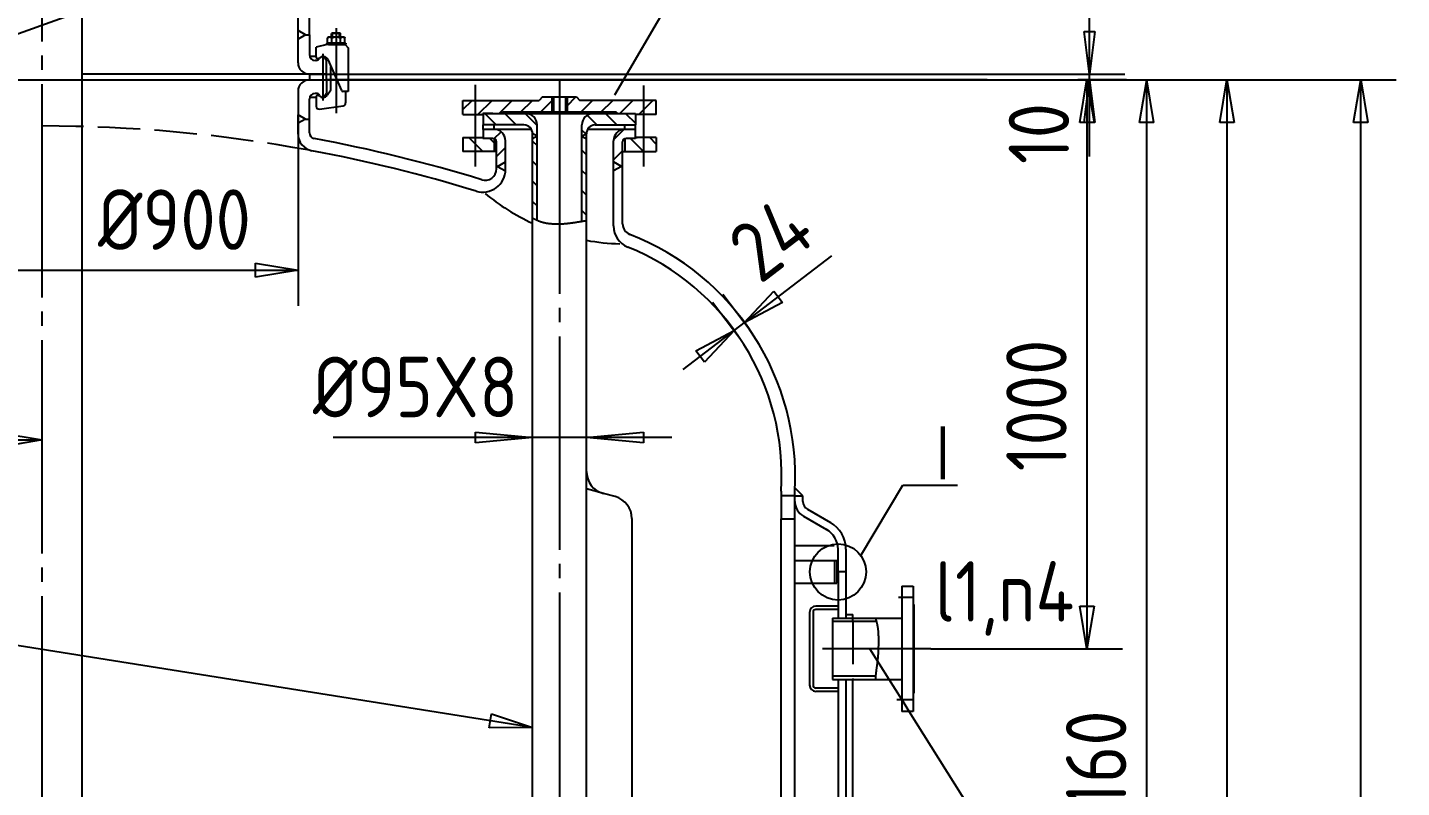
# Model space of a CAD drawing. Extents: x 1561 to 67467, y -57370 to 65913.
# Drawn here: x 1689.8 to 1786.5, y 345.5 to 398.9 of the extents above; entities that cross this region are included whole.
import ezdxf

# ---------------------------------------------------------------- set-up
doc = ezdxf.new("R2010")
doc.units = 0
doc.linetypes.add('DASHDOT', pattern=[18, 15, -1, 1, -1])
doc.linetypes.add('DASHED', pattern=[4, 3, -1])
doc.layers.get('0').update_dxf_attribs({"linetype": 'DASHDOT'})
for name, color, linetype in [('1', 7, 'CONTINUOUS'), ('2', 3, 'CONTINUOUS'), ('4', 2, 'DASHED')]:
    doc.layers.add(name, color=color, linetype=linetype)
doc.styles.get("Standard").update_dxf_attribs({"font": 'gbenor.shx', "bigfont": 'gbcbig.shx'})
doc.dimstyles.get("Standard").update_dxf_attribs({"dimtxt": 3.5, "dimasz": 4, "dimexe": 2, "dimexo": 0, "dimgap": 1, "dimtad": 1, "dimtoh": 1, "dimdec": 4, "dimzin": 0, "dimdsep": 46, "dimtxsty": 'Standard', "dimcen": 0, "dimadec": 0, "dimazin": 0, "dimtfac": 1, "dimtdec": 4, "dimtmove": 0, "dimatfit": 0, "dimfxl": 1, "dimtolj": 1, "dimtzin": 0, "dimarcsym": 0})

# ---------------------------------------------------------------- blocks, each defined once
blk = doc.blocks.new('Cadt16')
at = {"layer": '2'}
for p, q in [((1749.494, 357.381), (1749.496, 357.374, 1)), ((1749.496, 357.374), (1749.498, 357.366)), ((1749.498, 357.366), (1749.501, 357.356)), ((1749.501, 357.356), (1749.504, 357.346)), ((1749.504, 357.346), (1749.507, 357.334)), ((1749.507, 357.334), (1749.51, 357.322)), ((1749.51, 357.322), (1749.514, 357.309)), ((1749.514, 357.309), (1749.518, 357.295)), ((1749.518, 357.295), (1749.521, 357.282)), ((1749.521, 357.282), (1749.525, 357.268)), ((1749.525, 357.268), (1749.529, 357.254)), ((1749.529, 357.254), (1749.533, 357.239)), ((1749.533, 357.239), (1749.537, 357.224)), ((1749.537, 357.224), (1749.541, 357.209)), ((1749.541, 357.209), (1749.545, 357.194)), ((1749.545, 357.194), (1749.549, 357.178)), ((1749.549, 357.178), (1749.553, 357.163)), ((1749.553, 357.163), (1749.557, 357.146)), ((1749.557, 357.146), (1749.561, 357.13)), ((1749.561, 357.13), (1749.565, 357.114)), ((1749.565, 357.114), (1749.569, 357.097)), ((1749.569, 357.097), (1749.573, 357.08)), ((1749.573, 357.08), (1749.577, 357.063)), ((1749.577, 357.063), (1749.581, 357.047)), ((1749.581, 357.047), (1749.585, 357.03)), ((1749.585, 357.03), (1749.589, 357.013)), ((1749.589, 357.013), (1749.593, 356.996)), ((1749.593, 356.996), (1749.597, 356.979)), ((1749.597, 356.979), (1749.6, 356.962)), ((1749.6, 356.962), (1749.604, 356.945)), ((1749.604, 356.945), (1749.608, 356.928)), ((1749.608, 356.928), (1749.611, 356.911)), ((1749.611, 356.911), (1749.615, 356.894)), ((1749.615, 356.894), (1749.618, 356.877)), ((1749.618, 356.877), (1749.622, 356.86)), ((1749.622, 356.86), (1749.625, 356.843)), ((1749.625, 356.843), (1749.628, 356.826)), ((1749.628, 356.826), (1749.631, 356.809)), ((1749.631, 356.809), (1749.635, 356.792)), ((1749.635, 356.792), (1749.638, 356.775)), ((1749.638, 356.775), (1749.64, 356.758)), ((1749.64, 356.758), (1749.643, 356.741)), ((1749.643, 356.741), (1749.646, 356.724)), ((1749.646, 356.724), (1749.649, 356.707)), ((1749.649, 356.707), (1749.651, 356.69)), ((1749.651, 356.69), (1749.654, 356.673)), ((1749.654, 356.673), (1749.656, 356.656)), ((1749.656, 356.656), (1749.659, 356.639)), ((1749.659, 356.639), (1749.661, 356.623)), ((1749.661, 356.623), (1749.663, 356.606)), ((1749.663, 356.606), (1749.665, 356.589)), ((1749.665, 356.589), (1749.667, 356.572)), ((1749.667, 356.572), (1749.669, 356.556)), ((1749.669, 356.556), (1749.671, 356.539)), ((1749.671, 356.539), (1749.673, 356.522)), ((1749.673, 356.522), (1749.675, 356.505)), ((1749.675, 356.505), (1749.676, 356.489)), ((1749.676, 356.489), (1749.678, 356.472)), ((1749.678, 356.472), (1749.679, 356.455)), ((1749.679, 356.455), (1749.681, 356.439)), ((1749.681, 356.439), (1749.682, 356.422)), ((1749.682, 356.422), (1749.684, 356.405)), ((1749.684, 356.405), (1749.685, 356.389)), ((1749.685, 356.389), (1749.686, 356.372)), ((1749.686, 356.372), (1749.687, 356.355)), ((1749.687, 356.355), (1749.688, 356.339)), ((1749.688, 356.339), (1749.689, 356.322)), ((1749.689, 356.322), (1749.69, 356.305)), ((1749.69, 356.305), (1749.691, 356.289)), ((1749.691, 356.289), (1749.692, 356.272)), ((1749.692, 356.272), (1749.693, 356.255)), ((1749.693, 356.255), (1749.694, 356.238)), ((1749.694, 356.238), (1749.694, 356.222)), ((1749.694, 356.222), (1749.695, 356.205)), ((1749.695, 356.205), (1749.696, 356.188)), ((1749.696, 356.188), (1749.696, 356.171)), ((1749.696, 356.171), (1749.697, 356.154)), ((1749.697, 356.154), (1749.697, 356.137)), ((1749.697, 356.137), (1749.698, 356.12)), ((1749.698, 356.12), (1749.698, 356.103)), ((1749.698, 356.103), (1749.698, 356.086)), ((1749.698, 356.086), (1749.699, 356.069)), ((1749.699, 356.069), (1749.699, 356.052)), ((1749.699, 356.052), (1749.699, 356.035)), ((1749.699, 356.035), (1749.7, 356.018)), ((1749.7, 356.018), (1749.7, 356)), ((1749.7, 356), (1749.7, 355.983)), ((1749.7, 355.983), (1749.7, 355.966)), ((1749.7, 355.966), (1749.7, 355.948)), ((1749.7, 355.948), (1749.701, 355.931)), ((1749.701, 355.931), (1749.701, 355.913)), ((1749.701, 355.913), (1749.701, 355.895)), ((1749.701, 355.895), (1749.701, 355.878)), ((1749.701, 355.878), (1749.701, 355.86)), ((1749.701, 355.86), (1749.701, 355.842)), ((1749.701, 355.842), (1749.701, 355.824)), ((1749.679, 354.864), (1749.677, 354.845)), ((1749.68, 354.884), (1749.679, 354.864)), ((1749.681, 354.904), (1749.68, 354.884)), ((1749.682, 354.923), (1749.681, 354.904)), ((1749.683, 354.943), (1749.682, 354.923)), ((1749.684, 354.963), (1749.683, 354.943)), ((1749.685, 354.982), (1749.684, 354.963)), ((1749.686, 355.002), (1749.685, 354.982)), ((1749.687, 355.022), (1749.686, 355.002)), ((1749.688, 355.041), (1749.687, 355.022)), ((1749.689, 355.081), (1749.688, 355.061)), ((1749.688, 355.061), (1749.688, 355.041)), ((1749.69, 355.101), (1749.689, 355.081)), ((1749.691, 355.12), (1749.69, 355.101)), ((1749.692, 355.16), (1749.691, 355.14)), ((1749.691, 355.14), (1749.691, 355.12)), ((1749.693, 355.179), (1749.692, 355.16)), ((1749.694, 355.219), (1749.693, 355.199)), ((1749.693, 355.199), (1749.693, 355.179)), ((1749.695, 355.258), (1749.694, 355.238)), ((1749.694, 355.238), (1749.694, 355.219)), ((1749.696, 355.297), (1749.695, 355.277)), ((1749.695, 355.277), (1749.695, 355.258)), ((1749.697, 355.336), (1749.696, 355.316)), ((1749.696, 355.316), (1749.696, 355.297)), ((1749.698, 355.394), (1749.697, 355.375)), ((1749.697, 355.375), (1749.697, 355.355)), ((1749.697, 355.355), (1749.697, 355.336)), ((1749.699, 355.471), (1749.698, 355.452)), ((1749.698, 355.452), (1749.698, 355.433)), ((1749.698, 355.433), (1749.698, 355.414)), ((1749.698, 355.414), (1749.698, 355.394)), ((1749.7, 355.548), (1749.699, 355.529)), ((1749.699, 355.529), (1749.699, 355.509)), ((1749.699, 355.509), (1749.699, 355.49)), ((1749.699, 355.49), (1749.699, 355.471)), ((1749.701, 355.66), (1749.7, 355.641)), ((1749.7, 355.641), (1749.7, 355.623)), ((1749.7, 355.623), (1749.7, 355.604)), ((1749.7, 355.604), (1749.7, 355.585)), ((1749.7, 355.585), (1749.7, 355.566)), ((1749.7, 355.566), (1749.7, 355.548)), ((1749.701, 355.824), (1749.701, 355.806)), ((1749.701, 355.806), (1749.701, 355.788)), ((1749.701, 355.788), (1749.701, 355.77)), ((1749.701, 355.77), (1749.701, 355.752)), ((1749.701, 355.752), (1749.701, 355.734)), ((1749.701, 355.734), (1749.701, 355.715)), ((1749.701, 355.715), (1749.701, 355.697)), ((1749.701, 355.697), (1749.701, 355.679)), ((1749.701, 355.679), (1749.701, 355.66)), ((1749.571, 353.898), (1749.569, 353.879)), ((1749.574, 353.917), (1749.571, 353.898)), ((1749.576, 353.936), (1749.574, 353.917)), ((1749.579, 353.955), (1749.576, 353.936)), ((1749.581, 353.974), (1749.579, 353.955)), ((1749.584, 353.993), (1749.581, 353.974)), ((1749.586, 354.012), (1749.584, 353.993)), ((1749.589, 354.031), (1749.586, 354.012)), ((1749.591, 354.05), (1749.589, 354.031)), ((1749.594, 354.068), (1749.591, 354.05)), ((1749.597, 354.087), (1749.594, 354.068)), ((1749.599, 354.106), (1749.597, 354.087)), ((1749.602, 354.124), (1749.599, 354.106)), ((1749.604, 354.143), (1749.602, 354.124)), ((1749.607, 354.161), (1749.604, 354.143)), ((1749.609, 354.18), (1749.607, 354.161)), ((1749.611, 354.198), (1749.609, 354.18)), ((1749.614, 354.217), (1749.611, 354.198)), ((1749.616, 354.235), (1749.614, 354.217)), ((1749.619, 354.254), (1749.616, 354.235)), ((1749.621, 354.272), (1749.619, 354.254)), ((1749.623, 354.291), (1749.621, 354.272)), ((1749.626, 354.309), (1749.623, 354.291)), ((1749.628, 354.328), (1749.626, 354.309)), ((1749.63, 354.347), (1749.628, 354.328)), ((1749.633, 354.365), (1749.63, 354.347)), ((1749.635, 354.384), (1749.633, 354.365)), ((1749.637, 354.403), (1749.635, 354.384)), ((1749.639, 354.422), (1749.637, 354.403)), ((1749.641, 354.44), (1749.639, 354.422)), ((1749.643, 354.459), (1749.641, 354.44)), ((1749.645, 354.478), (1749.643, 354.459)), ((1749.648, 354.497), (1749.645, 354.478)), ((1749.65, 354.516), (1749.648, 354.497)), ((1749.651, 354.535), (1749.65, 354.516)), ((1749.653, 354.554), (1749.651, 354.535)), ((1749.655, 354.573), (1749.653, 354.554)), ((1749.657, 354.593), (1749.655, 354.573)), ((1749.659, 354.612), (1749.657, 354.593)), ((1749.661, 354.631), (1749.659, 354.612)), ((1749.662, 354.65), (1749.661, 354.631)), ((1749.664, 354.67), (1749.662, 354.65)), ((1749.666, 354.689), (1749.664, 354.67)), ((1749.667, 354.708), (1749.666, 354.689)), ((1749.669, 354.728), (1749.667, 354.708)), ((1749.67, 354.747), (1749.669, 354.728)), ((1749.672, 354.767), (1749.67, 354.747)), ((1749.673, 354.786), (1749.672, 354.767)), ((1749.675, 354.806), (1749.673, 354.786)), ((1749.676, 354.825), (1749.675, 354.806)), ((1749.677, 354.845), (1749.676, 354.825)), ((1749.485, 353.08), (1749.484, 353.061)), ((1749.487, 353.103), (1749.485, 353.08)), ((1749.489, 353.129), (1749.487, 353.103)), ((1749.491, 353.156), (1749.489, 353.129)), ((1749.493, 353.185), (1749.491, 353.156)), ((1749.495, 353.213), (1749.493, 353.185)), ((1749.498, 353.241), (1749.495, 353.213)), ((1749.5, 353.268), (1749.498, 353.241)), ((1749.502, 353.292), (1749.5, 353.268)), ((1749.503, 353.314), (1749.502, 353.292)), ((1749.505, 353.334), (1749.503, 353.314)), ((1749.507, 353.353), (1749.505, 353.334)), ((1749.509, 353.37), (1749.507, 353.353)), ((1749.51, 353.387), (1749.509, 353.37)), ((1749.512, 353.404), (1749.51, 353.387)), ((1749.513, 353.42), (1749.512, 353.404)), ((1749.515, 353.436), (1749.513, 353.42)), ((1749.517, 353.453), (1749.515, 353.436)), ((1749.519, 353.469), (1749.517, 353.453)), ((1749.52, 353.486), (1749.519, 353.469)), ((1749.522, 353.503), (1749.52, 353.486)), ((1749.524, 353.52), (1749.522, 353.503)), ((1749.526, 353.537), (1749.524, 353.52)), ((1749.528, 353.554), (1749.526, 353.537)), ((1749.53, 353.571), (1749.528, 353.554)), ((1749.532, 353.588), (1749.53, 353.571)), ((1749.534, 353.605), (1749.532, 353.588)), ((1749.536, 353.622), (1749.534, 353.605)), ((1749.538, 353.64), (1749.536, 353.622)), ((1749.54, 353.657), (1749.538, 353.64)), ((1749.542, 353.675), (1749.54, 353.657)), ((1749.545, 353.693), (1749.542, 353.675)), ((1749.547, 353.711), (1749.545, 353.693)), ((1749.549, 353.729), (1749.547, 353.711)), ((1749.552, 353.747), (1749.549, 353.729)), ((1749.554, 353.766), (1749.552, 353.747)), ((1749.556, 353.785), (1749.554, 353.766)), ((1749.559, 353.804), (1749.556, 353.785)), ((1749.561, 353.822), (1749.559, 353.804)), ((1749.564, 353.841), (1749.561, 353.822)), ((1749.566, 353.86), (1749.564, 353.841)), ((1749.569, 353.879), (1749.566, 353.86))]:
    blk.add_line(p, q, dxfattribs=at)
blk = doc.blocks.new('*D17')
at = {"layer": '2'}
for p, q in [((1708.861, 392.761), (1708.861, 379.338)), ((1672.861, 392.461), (1672.861, 379.338)), ((1672.861, 381.838), (1675.861, 382.338, 1)), ((1675.861, 382.338), (1675.861, 381.338)), ((1705.861, 381.338), (1705.861, 382.338)), ((1705.861, 382.338), (1708.861, 381.838)), ((1675.861, 381.338), (1672.861, 381.838)), ((1672.861, 381.838), (1708.861, 381.838)), ((1708.861, 381.838), (1705.861, 381.338))]:
    blk.add_line(p, q, dxfattribs=at)
at = {"layer": '2', "insert": (1694.781, 383.266), "char_height": 4.25, "width": 65536, "attachment_point": 7}
blk.add_mtext('%%c900', dxfattribs=at)
blk = doc.blocks.new('Cadt19')
at = {"layer": '2'}
for p, q in [((1688.061, 403.545), (1685.911, 404.351)), ((1695.541, 400.741), (1693.661, 401.446)), ((1686.031, 397.361), (1695.541, 400.741)), ((1686.031, 397.361), (1688.69, 398.837, 1)), ((1688.69, 398.837), (1689.025, 397.895)), ((1689.025, 397.895), (1686.031, 397.361))]:
    blk.add_line(p, q, dxfattribs=at)
blk = doc.blocks.new('*D19')
at = {"layer": '2'}
for p, q in [((1654.461, 379.463), (1654.461, 367.402)), ((1654.461, 369.902), (1657.461, 370.402, 1)), ((1657.461, 370.402), (1657.461, 369.402)), ((1687.861, 369.402), (1687.861, 370.402)), ((1687.861, 370.402), (1690.861, 369.902)), ((1657.461, 369.402), (1654.461, 369.902)), ((1654.461, 369.902), (1690.861, 369.902)), ((1690.861, 369.902), (1687.861, 369.402))]:
    blk.add_line(p, q, dxfattribs=at)
at = {"layer": '2', "insert": (1667.925, 371.33), "char_height": 4.25, "width": 65536, "attachment_point": 7}
blk.add_mtext('910', dxfattribs=at)
blk = doc.blocks.new('*D22')
at = {"layer": '2'}
for p, q in [((1735.969, 374.854), (1746.421, 382.851)), ((1740.685, 377.597), (1738.748, 380.129)), ((1740.267, 378.143), (1742.346, 380.363)), ((1742.346, 380.363), (1742.954, 379.569)), ((1739.961, 377.042), (1738.024, 379.574)), ((1742.954, 379.569), (1740.267, 378.143)), ((1736.856, 376.163), (1739.543, 377.589)), ((1739.543, 377.589), (1737.464, 375.369)), ((1737.464, 375.369), (1736.856, 376.163))]:
    blk.add_line(p, q, dxfattribs=at)
at = {"layer": '2', "insert": (1741.378, 380.791), "char_height": 4.25, "width": 65536, "attachment_point": 7, "rotation": 37.41983}
blk.add_mtext('24', dxfattribs=at)
blk = doc.blocks.new('*D24')
at = {"layer": '2'}
for p, q in [((1757.361, 395.221), (1710.861, 395.221)), ((1767.152, 395.221), (1763.736, 395.221)), ((1768.081, 392.221), (1768.581, 395.221)), ((1769.081, 392.221), (1768.581, 395.221)), ((1768.581, 308.821), (1768.581, 395.221)), ((1769.081, 392.221), (1768.081, 392.221, 1)), ((1768.581, 308.821), (1768.081, 311.821)), ((1768.081, 311.821), (1769.081, 311.821)), ((1769.081, 311.821), (1768.581, 308.821)), ((1754.275, 308.821), (1771.081, 308.821))]:
    blk.add_line(p, q, dxfattribs=at)
at = {"layer": '2', "insert": (1767.152, 341.497), "char_height": 4.25, "width": 65536, "attachment_point": 7, "rotation": 90}
blk.add_mtext('2160', dxfattribs=at)
blk = doc.blocks.new('*D25')
at = {"layer": '2'}
for p, q in [((1710.861, 395.221), (1757.361, 395.221)), ((1763.736, 395.221), (1767.152, 395.221)), ((1773.731, 392.221), (1774.231, 395.221)), ((1774.231, 395.221), (1774.731, 392.221, 1)), ((1774.231, 395.221), (1774.231, 257.621)), ((1774.731, 392.221), (1773.731, 392.221))]:
    blk.add_line(p, q, dxfattribs=at)
blk = doc.blocks.new('*D26')
at = {"layer": '2'}
for p, q in [((1672.061, 395.221), (1757.361, 395.221)), ((1763.736, 395.221), (1767.152, 395.221)), ((1773.527, 395.221), (1786.141, 395.221)), ((1783.141, 392.221), (1783.641, 395.221)), ((1783.641, 395.221), (1784.141, 392.221)), ((1783.641, 209.581), (1783.641, 395.221)), ((1784.141, 392.221), (1783.141, 392.221)), ((1783.641, 209.581), (1783.141, 212.581)), ((1783.141, 212.581), (1784.141, 212.581)), ((1784.141, 212.581), (1783.641, 209.581)), ((1690.861, 209.581), (1786.141, 209.581))]:
    blk.add_line(p, q, dxfattribs=at)
at = {"layer": '2', "insert": (1782.212, 314.797), "char_height": 4.25, "width": 65536, "attachment_point": 7, "rotation": 90}
blk.add_mtext('4641', dxfattribs=at)
blk = doc.blocks.new('*D27')
at = {"layer": '2'}
for p, q in [((1743.821, 237.197), (1759.101, 237.197)), ((1756.101, 234.197), (1756.601, 237.197)), ((1756.601, 237.197), (1757.101, 234.197)), ((1756.601, 209.581), (1756.601, 237.197)), ((1757.101, 234.197), (1756.101, 234.197)), ((1756.601, 209.581), (1756.101, 212.581)), ((1756.101, 212.581), (1757.101, 212.581)), ((1757.101, 212.581), (1756.601, 209.581)), ((1690.861, 209.581), (1759.101, 209.581))]:
    blk.add_line(p, q, dxfattribs=at)
at = {"layer": '2', "insert": (1755.172, 218.583), "char_height": 4.25, "width": 65536, "attachment_point": 7, "rotation": 90}
blk.add_mtext('690', dxfattribs=at)
blk = doc.blocks.new('Cadt31')
at = {"layer": '2'}
for p, q in [((1725.361, 349.681), (1676.701, 357.421)), ((1722.32, 349.659), (1722.477, 350.646)), ((1722.477, 350.646), (1725.361, 349.681)), ((1725.361, 349.681), (1722.32, 349.659, 1))]:
    blk.add_line(p, q, dxfattribs=at)
blk = doc.blocks.new('*D39')
at = {"layer": '2'}
for p, q in [((1680.246, 109.416), (1708.101, 129.109)), ((1708.101, 129.109), (1719.708, 129.109)), ((1698.738, 123.102), (1701.476, 124.425)), ((1701.476, 124.425), (1699.315, 122.285)), ((1699.315, 122.285), (1698.738, 123.102)), ((1680.246, 109.416), (1682.407, 111.556)), ((1682.407, 111.556), (1682.984, 110.74)), ((1682.984, 110.74), (1680.246, 109.416))]:
    blk.add_line(p, q, dxfattribs=at)
at = {"layer": '2', "insert": (1709.529, 130.537), "char_height": 4.25, "width": 65536, "attachment_point": 7}
blk.add_mtext('%%c650', dxfattribs=at)
blk = doc.blocks.new('*D40')
at = {"layer": '2'}
for p, q in [((1665.971, 145.599), (1652.791, 145.599)), ((1714.72, 89.431), (1665.971, 145.599)), ((1667.002, 144.411), (1669.346, 142.473)), ((1668.591, 141.817), (1667.002, 144.411)), ((1669.346, 142.473), (1668.591, 141.817)), ((1712.376, 91.369), (1713.131, 92.024)), ((1713.131, 92.024), (1714.72, 89.431)), ((1714.72, 89.431), (1712.376, 91.369))]:
    blk.add_line(p, q, dxfattribs=at)
at = {"layer": '2', "insert": (1654.22, 147.027), "char_height": 4.25, "width": 65536, "attachment_point": 7}
blk.add_mtext('%%c1820', dxfattribs=at)
blk = doc.blocks.new('*D41')
at = {"layer": '2'}
for p, q in [((1686.604, 110.112), (1675.74, 95.458)), ((1683.924, 106.497), (1685.309, 109.205)), ((1686.113, 108.609), (1683.924, 106.497)), ((1685.309, 109.205), (1686.113, 108.609)), ((1681.164, 103.614), (1683.353, 105.726)), ((1683.353, 105.726), (1681.967, 103.018)), ((1681.967, 103.018), (1681.164, 103.614)), ((1675.74, 95.458), (1660.168, 95.458))]:
    blk.add_line(p, q, dxfattribs=at)
at = {"layer": '2', "insert": (1661.596, 96.886), "char_height": 4.25, "width": 65536, "attachment_point": 7}
blk.add_mtext('16XM24', dxfattribs=at)
blk = doc.blocks.new('*D43')
at = {"layer": '2'}
for p, q in [((1710.861, 395.221), (1757.361, 395.221)), ((1763.736, 395.221), (1776.731, 395.221)), ((1763.878, 392.221), (1764.378, 395.221)), ((1764.378, 395.221), (1764.878, 392.221, 1)), ((1764.378, 395.221), (1764.378, 355.221)), ((1764.878, 392.221), (1763.878, 392.221)), ((1764.378, 355.221), (1763.878, 358.221)), ((1763.878, 358.221), (1764.878, 358.221)), ((1764.878, 358.221), (1764.378, 355.221)), ((1753.403, 355.221), (1766.878, 355.221))]:
    blk.add_line(p, q, dxfattribs=at)
at = {"layer": '2', "insert": (1762.95, 367.7), "char_height": 4.25, "width": 65536, "attachment_point": 7, "rotation": 90}
blk.add_mtext('1000', dxfattribs=at)
blk = doc.blocks.new('*D44')
at = {"layer": '2'}
for p, q in [((1690.861, 525.907), (1795.832, 525.907)), ((1792.957, 521.907), (1793.332, 525.907)), ((1793.332, 525.907), (1793.707, 521.907)), ((1793.332, 205.51), (1793.332, 525.907)), ((1793.707, 521.907), (1792.957, 521.907)), ((1793.332, 205.51), (1792.957, 209.51)), ((1792.957, 209.51), (1793.707, 209.51)), ((1793.707, 209.51), (1793.332, 205.51)), ((1690.861, 205.51), (1795.832, 205.51))]:
    blk.add_line(p, q, dxfattribs=at)
at = {"layer": '2', "insert": (1791.903, 313.409), "char_height": 4.25, "width": 65536, "attachment_point": 7, "rotation": 90}
blk.add_mtext('7780', dxfattribs=at)
blk = doc.blocks.new('Cadt63')
at = {"layer": '2'}
for p, q in [((1731.148, 394.168), (1748.335, 423.452, 1)), ((1748.335, 423.452), (1756.757, 423.452))]:
    blk.add_line(p, q, dxfattribs=at)
at = {"layer": '2', "insert": (1750.085, 424.137), "char_height": 4.25, "width": 65536, "attachment_point": 7}
blk.add_mtext('25', dxfattribs=at)
blk = doc.blocks.new('Cadt66')
at = {"layer": '1'}
for p, q in [((1720.461, 393.128), (1721.108, 393.776)), ((1721.522, 392.776), (1722.522, 393.776)), ((1723.016, 392.856), (1723.936, 393.776)), ((1724.511, 392.936), (1725.351, 393.776)), ((1725.925, 392.936), (1726.721, 393.732)), ((1726.721, 393.732), (1726.829, 393.84)), ((1727.801, 393.397), (1728.419, 394.016)), ((1728.753, 392.936), (1729.593, 393.776)), ((1730.167, 392.936), (1731.007, 393.776)), ((1731.502, 392.856), (1732.422, 393.776)), ((1732.836, 392.776), (1733.836, 393.776, 1)), ((1727.693, 393.289), (1727.801, 393.397))]:
    blk.add_line(p, q, dxfattribs=at)
blk = doc.blocks.new('Cadt67')
at = {"layer": '1'}
for p, q in [((1720.859, 391.176), (1721.859, 390.176)), ((1722.354, 391.096), (1722.661, 390.788)), ((1732.253, 391.096), (1733.173, 390.176)), ((1733.587, 391.176), (1734.061, 390.702, 1))]:
    blk.add_line(p, q, dxfattribs=at)
blk = doc.blocks.new('Cadt68')
at = {"layer": '2'}
for p, q in [((1731.064, 391.003), (1731.793, 391.733)), ((1722.658, 391.083), (1723.146, 391.571, 1)), ((1722.821, 389.832), (1723.461, 390.472)), ((1731.061, 389.586), (1731.701, 390.226))]:
    blk.add_line(p, q, dxfattribs=at)
blk = doc.blocks.new('Cadt69')
at = {"layer": '2'}
for p, q in [((1722.008, 392.856), (1722.808, 392.056)), ((1723.422, 392.856), (1724.222, 392.056)), ((1724.836, 392.856), (1725.681, 392.011)), ((1729.207, 392.728), (1729.879, 392.056)), ((1730.493, 392.856), (1731.293, 392.056)), ((1731.907, 392.856), (1732.621, 392.142)), ((1728.841, 391.68), (1729.11, 391.411)), ((1725.361, 390.917), (1725.681, 390.597)), ((1728.841, 390.265), (1729.161, 389.945)), ((1725.361, 389.503), (1725.681, 389.183)), ((1728.841, 388.851), (1729.161, 388.531)), ((1725.361, 388.088), (1725.681, 387.768)), ((1728.841, 387.437), (1729.161, 387.117)), ((1725.361, 386.674), (1725.681, 386.354, 1)), ((1728.841, 386.023), (1729.161, 385.703))]:
    blk.add_line(p, q, dxfattribs=at)
blk = doc.blocks.new('Cadt70')
at = {"layer": '2'}
for p, q in [((1725.361, 385.517), (1725.371, 385.512, 1)), ((1725.371, 385.512), (1725.382, 385.506)), ((1725.382, 385.506), (1725.396, 385.498)), ((1725.396, 385.498), (1725.411, 385.49)), ((1725.411, 385.49), (1725.427, 385.481)), ((1725.427, 385.481), (1725.444, 385.472)), ((1725.444, 385.472), (1725.462, 385.462)), ((1725.462, 385.462), (1725.48, 385.452)), ((1725.48, 385.452), (1725.499, 385.442)), ((1725.499, 385.442), (1725.518, 385.432)), ((1725.518, 385.432), (1725.538, 385.422)), ((1725.538, 385.422), (1725.558, 385.412)), ((1725.558, 385.412), (1725.578, 385.401)), ((1725.578, 385.401), (1725.598, 385.391)), ((1725.598, 385.391), (1725.619, 385.381)), ((1725.619, 385.381), (1725.64, 385.371)), ((1725.64, 385.371), (1725.661, 385.361)), ((1725.661, 385.361), (1725.682, 385.351)), ((1725.682, 385.351), (1725.704, 385.341)), ((1725.704, 385.341), (1725.725, 385.331)), ((1725.725, 385.331), (1725.747, 385.322)), ((1725.747, 385.322), (1725.768, 385.313)), ((1725.768, 385.313), (1725.79, 385.304)), ((1725.79, 385.304), (1725.811, 385.295)), ((1725.811, 385.295), (1725.833, 385.287)), ((1725.833, 385.287), (1725.854, 385.279)), ((1725.854, 385.279), (1725.875, 385.271)), ((1725.875, 385.271), (1725.896, 385.263)), ((1725.896, 385.263), (1725.917, 385.256)), ((1725.917, 385.256), (1725.937, 385.249)), ((1725.937, 385.249), (1725.958, 385.243)), ((1725.958, 385.243), (1725.979, 385.236)), ((1725.979, 385.236), (1725.999, 385.23)), ((1725.999, 385.23), (1726.02, 385.224)), ((1726.02, 385.224), (1726.041, 385.218)), ((1726.041, 385.218), (1726.061, 385.212)), ((1726.061, 385.212), (1726.082, 385.207)), ((1726.082, 385.207), (1726.103, 385.202)), ((1726.103, 385.202), (1726.123, 385.196)), ((1726.123, 385.196), (1726.144, 385.191)), ((1726.144, 385.191), (1726.164, 385.187)), ((1726.164, 385.187), (1726.185, 385.182)), ((1726.185, 385.182), (1726.206, 385.178)), ((1726.206, 385.178), (1726.226, 385.173)), ((1726.226, 385.173), (1726.247, 385.169)), ((1726.247, 385.169), (1726.268, 385.165)), ((1726.268, 385.165), (1726.288, 385.161)), ((1726.288, 385.161), (1726.309, 385.157)), ((1726.309, 385.157), (1726.33, 385.153)), ((1726.33, 385.153), (1726.351, 385.15)), ((1726.351, 385.15), (1726.371, 385.146)), ((1726.371, 385.146), (1726.392, 385.143)), ((1726.392, 385.143), (1726.413, 385.14)), ((1726.413, 385.14), (1726.434, 385.137)), ((1726.434, 385.137), (1726.454, 385.134)), ((1726.454, 385.134), (1726.475, 385.131)), ((1726.475, 385.131), (1726.496, 385.128)), ((1726.496, 385.128), (1726.516, 385.126)), ((1726.516, 385.126), (1726.537, 385.123)), ((1726.537, 385.123), (1726.558, 385.121)), ((1726.558, 385.121), (1726.578, 385.119)), ((1726.578, 385.119), (1726.599, 385.116)), ((1726.599, 385.116), (1726.619, 385.114)), ((1726.619, 385.114), (1726.64, 385.112)), ((1726.64, 385.112), (1726.66, 385.11)), ((1726.66, 385.11), (1726.68, 385.109)), ((1726.68, 385.109), (1726.701, 385.107)), ((1726.701, 385.107), (1726.721, 385.105)), ((1726.721, 385.105), (1726.741, 385.104)), ((1726.741, 385.104), (1726.762, 385.103)), ((1726.762, 385.103), (1726.782, 385.101)), ((1726.782, 385.101), (1726.802, 385.1)), ((1726.802, 385.1), (1726.822, 385.099)), ((1726.822, 385.099), (1726.842, 385.098)), ((1726.842, 385.098), (1726.862, 385.097)), ((1726.862, 385.097), (1726.882, 385.096)), ((1726.882, 385.096), (1726.902, 385.095)), ((1726.902, 385.095), (1726.922, 385.095)), ((1726.922, 385.095), (1726.943, 385.094)), ((1726.943, 385.094), (1726.963, 385.093)), ((1726.963, 385.093), (1726.983, 385.093)), ((1726.983, 385.093), (1727.003, 385.092)), ((1727.003, 385.092), (1727.023, 385.092)), ((1727.023, 385.092), (1727.043, 385.092)), ((1727.043, 385.092), (1727.063, 385.091)), ((1727.063, 385.091), (1727.083, 385.091)), ((1727.083, 385.091), (1727.103, 385.091)), ((1727.103, 385.091), (1727.123, 385.091)), ((1727.123, 385.091), (1727.143, 385.091)), ((1727.143, 385.091), (1727.163, 385.091)), ((1727.163, 385.091), (1727.183, 385.091)), ((1727.183, 385.091), (1727.203, 385.092)), ((1727.203, 385.092), (1727.223, 385.092)), ((1727.223, 385.092), (1727.244, 385.092)), ((1727.244, 385.092), (1727.264, 385.093)), ((1727.264, 385.093), (1727.284, 385.093)), ((1727.284, 385.093), (1727.305, 385.094)), ((1727.305, 385.094), (1727.325, 385.094)), ((1727.325, 385.094), (1727.346, 385.095)), ((1727.346, 385.095), (1727.367, 385.096)), ((1727.367, 385.096), (1727.387, 385.096)), ((1727.387, 385.096), (1727.408, 385.097)), ((1727.408, 385.097), (1727.429, 385.098)), ((1727.429, 385.098), (1727.45, 385.099)), ((1727.45, 385.099), (1727.472, 385.101)), ((1727.472, 385.101), (1727.493, 385.102)), ((1727.493, 385.102), (1727.515, 385.103)), ((1727.515, 385.103), (1727.536, 385.104)), ((1727.536, 385.104), (1727.558, 385.106)), ((1727.558, 385.106), (1727.58, 385.108)), ((1727.58, 385.108), (1727.602, 385.109)), ((1727.602, 385.109), (1727.625, 385.111)), ((1727.625, 385.111), (1727.647, 385.113)), ((1727.647, 385.113), (1727.67, 385.115)), ((1727.67, 385.115), (1727.693, 385.117)), ((1727.693, 385.117), (1727.716, 385.119)), ((1727.716, 385.119), (1727.74, 385.121)), ((1727.74, 385.121), (1727.764, 385.123)), ((1727.764, 385.123), (1727.788, 385.126)), ((1727.788, 385.126), (1727.812, 385.128)), ((1727.812, 385.128), (1727.836, 385.131)), ((1727.836, 385.131), (1727.861, 385.134)), ((1727.861, 385.134), (1727.886, 385.136)), ((1727.886, 385.136), (1727.912, 385.139)), ((1727.912, 385.139), (1727.937, 385.142)), ((1727.937, 385.142), (1727.963, 385.145)), ((1727.963, 385.145), (1727.99, 385.149)), ((1727.99, 385.149), (1728.016, 385.152)), ((1728.016, 385.152), (1728.043, 385.156)), ((1728.043, 385.156), (1728.071, 385.159)), ((1728.071, 385.159), (1728.099, 385.163)), ((1728.099, 385.163), (1728.127, 385.167)), ((1728.127, 385.167), (1728.155, 385.17)), ((1728.155, 385.17), (1728.184, 385.174)), ((1728.184, 385.174), (1728.213, 385.179)), ((1728.213, 385.179), (1728.242, 385.183)), ((1728.242, 385.183), (1728.271, 385.187)), ((1728.271, 385.187), (1728.301, 385.191)), ((1728.301, 385.191), (1728.331, 385.196)), ((1728.331, 385.196), (1728.361, 385.2)), ((1728.361, 385.2), (1728.392, 385.205)), ((1728.392, 385.205), (1728.422, 385.209)), ((1728.422, 385.209), (1728.453, 385.214)), ((1728.453, 385.214), (1728.483, 385.219)), ((1728.483, 385.219), (1728.514, 385.224)), ((1728.514, 385.224), (1728.545, 385.228)), ((1728.545, 385.228), (1728.576, 385.233)), ((1728.576, 385.233), (1728.607, 385.238)), ((1728.607, 385.238), (1728.638, 385.243)), ((1728.638, 385.243), (1728.67, 385.248)), ((1728.67, 385.248), (1728.702, 385.254)), ((1728.702, 385.254), (1728.734, 385.259)), ((1728.734, 385.259), (1728.766, 385.264)), ((1728.766, 385.264), (1728.799, 385.27)), ((1728.799, 385.27), (1728.832, 385.275)), ((1728.832, 385.275), (1728.864, 385.281)), ((1728.864, 385.281), (1728.896, 385.286)), ((1728.896, 385.286), (1728.927, 385.291)), ((1728.927, 385.291), (1728.958, 385.297)), ((1728.958, 385.297), (1728.987, 385.302)), ((1728.987, 385.302), (1729.016, 385.306)), ((1729.016, 385.306), (1729.043, 385.311)), ((1729.043, 385.311), (1729.068, 385.315)), ((1729.068, 385.315), (1729.091, 385.319)), ((1729.091, 385.319), (1729.112, 385.323)), ((1729.112, 385.323), (1729.131, 385.326)), ((1729.131, 385.326), (1729.147, 385.329)), ((1729.147, 385.329), (1729.161, 385.332))]:
    blk.add_line(p, q, dxfattribs=at)
blk = doc.blocks.new('*D82')
at = {"layer": '2'}
for p, q in [((1721.361, 369.694), (1721.361, 370.444)), ((1721.361, 370.444), (1725.361, 370.069)), ((1729.161, 370.069), (1733.161, 370.444)), ((1733.161, 370.444), (1733.161, 369.694)), ((1735.161, 370.069), (1711.337, 370.069)), ((1725.361, 370.069), (1721.361, 369.694, 1)), ((1733.161, 369.694), (1729.161, 370.069))]:
    blk.add_line(p, q, dxfattribs=at)
at = {"layer": '2', "insert": (1709.908, 371.497), "char_height": 4.25, "width": 65536, "attachment_point": 7}
blk.add_mtext('%%c95X8', dxfattribs=at)
blk = doc.blocks.new('*D87')
at = {"layer": '2'}
for p, q in [((1760.92, 85.85), (1760.92, 72.35)), ((1760.92, 79.85), (1760.545, 83.85)), ((1760.545, 83.85), (1761.295, 83.85)), ((1761.295, 83.85), (1760.92, 79.85)), ((1769.846, 79.85), (1758.42, 79.85)), ((1769.846, 78.35), (1758.42, 78.35)), ((1760.545, 74.35), (1760.92, 78.35)), ((1760.92, 78.35), (1761.295, 74.35)), ((1761.295, 74.35), (1760.545, 74.35))]:
    blk.add_line(p, q, dxfattribs=at)
at = {"layer": '2', "insert": (1759.491, 70.921), "char_height": 4.25, "width": 65536, "attachment_point": 7, "rotation": 90}
blk.add_mtext('3', dxfattribs=at)
blk = doc.blocks.new('*D91')
at = {"layer": '2'}
for p, q in [((1704.861, 412.547), (1767.05, 412.547)), ((1764.175, 409.547), (1764.55, 412.547)), ((1764.55, 412.547), (1764.925, 409.547)), ((1764.55, 389.821), (1764.55, 412.547)), ((1764.925, 409.547), (1764.175, 409.547)), ((1764.55, 395.621), (1764.175, 398.621)), ((1764.175, 398.621), (1764.925, 398.621)), ((1764.925, 398.621), (1764.55, 395.621)), ((1709.661, 395.621), (1767.05, 395.621)), ((1709.661, 395.221), (1767.05, 395.221)), ((1764.175, 392.221), (1764.55, 395.221)), ((1764.55, 395.221), (1764.925, 392.221, 1)), ((1764.925, 392.221), (1764.175, 392.221))]:
    blk.add_line(p, q, dxfattribs=at)
at = {"layer": '2', "char_height": 4.25, "width": 65536, "attachment_point": 7, "rotation": 90}
for s, insert in [('438', (1763.121, 400.624)), ('10', (1763.121, 389.297))]:
    blk.add_mtext(s, dxfattribs=dict(at, insert=insert))

msp = doc.modelspace()

# ---------------------------------------------------------------- linework, layer by layer
for p, q in [((1690.86081, 181.92363), (1690.86081, 527.37297)), ((1711.54101, 398.85966), (1711.54101, 392.87381)), ((1710.62081, 393.76218), (1710.62081, 397.03902)), ((1721.36081, 389.13309), (1721.36081, 394.87454)), ((1727.26081, 395.18236), (1727.26081, 239.93895)), ((1733.16081, 394.81813), (1733.16081, 389.13309)), ((1743.82081, 365.96025), (1742.83637, 365.96025)), ((1752.22081, 358.82106), (1751.11314, 358.82106)), ((1753.40329, 355.22106), (1745.77762, 355.22106)), ((1752.22081, 351.62106), (1750.99165, 351.62106))]:
    msp.add_line(p, q)
at = {"layer": '1'}
for p, q in [((1693.66081, 280.28106), (1693.66081, 413.34652)), ((1708.86081, 398.38106), (1708.86081, 400.31506)), ((1709.66081, 398.38106), (1709.66081, 400.31506)), ((1709.38081, 398.38106), (1708.86081, 398.68128)), ((1708.86081, 396.42106), (1708.86081, 398.38106, 6.28319)), ((1709.38081, 398.38106), (1708.86081, 398.08084)), ((1709.38081, 398.38106), (1709.66081, 398.38106, 6.28319)), ((1709.66081, 398.38106), (1709.66081, 396.98106)), ((1711.28101, 398.52429), (1711.22101, 398.46429)), ((1711.22101, 398.21707), (1711.22101, 398.46429, 6.28319)), ((1711.86101, 398.46429), (1711.22101, 398.46429)), ((1711.28101, 398.52429), (1711.80101, 398.52429)), ((1711.80101, 398.52429), (1711.86101, 398.46429)), ((1711.86101, 398.21707), (1711.86101, 398.46429, 6.28319)), ((1710.90101, 397.71163), (1710.14081, 397.52158)), ((1710.14081, 396.81855), (1710.14081, 397.52158)), ((1711.01131, 397.7904), (1710.86101, 397.7904)), ((1711.01131, 397.71163), (1710.86101, 397.71163)), ((1710.86179, 397.78855), (1710.86179, 397.70182)), ((1710.95931, 398.21707), (1710.93131, 398.15707)), ((1710.93131, 397.7904), (1710.93131, 398.15707)), ((1710.93131, 397.7904), (1710.93131, 398.15707)), ((1712.15071, 397.7904), (1710.93131, 397.7904)), ((1712.12271, 398.21707), (1710.95931, 398.21707)), ((1711.01131, 397.7904), (1712.07071, 397.7904)), ((1711.01131, 397.71163), (1712.18343, 397.71163)), ((1711.23616, 397.7904), (1711.23616, 398.13707)), ((1711.84586, 397.7904), (1711.84586, 398.13707)), ((1712.07071, 397.7904), (1712.22101, 397.7904)), ((1712.12271, 398.21707), (1712.15071, 398.15707)), ((1712.15071, 397.7904), (1712.15071, 398.15707, 6.28319)), ((1712.15071, 397.7904), (1712.15071, 398.15707)), ((1712.18101, 397.71163), (1712.22101, 397.71163)), ((1712.18101, 397.71163), (1712.38101, 397.47163)), ((1712.21967, 397.79271), (1712.21967, 397.72147)), ((1712.38101, 397.47163), (1712.38101, 394.39887)), ((1710.14081, 396.86106), (1709.67924, 396.86106)), ((1710.13577, 396.58106), (1710.06081, 396.58106, 6.28319)), ((1710.709, 396.84687), (1710.86081, 396.58393, 6.28319)), ((1710.86081, 395.62106), (1710.86081, 396.58393)), ((1710.94939, 396.64815), (1711.92451, 394.46984)), ((1710.86081, 395.62106), (1693.66081, 395.62106)), ((1709.66081, 395.62106), (1709.66081, 395.22106)), ((1710.86081, 395.22106), (1710.86081, 395.62106)), ((1711.18081, 394.48753), (1711.18081, 396.13119, 6.28319)), ((1693.66081, 395.22106), (1710.86081, 395.22106)), ((1710.86081, 395.22106), (1710.86081, 394.25819)), ((1708.86081, 394.42106), (1708.86081, 392.76128)), ((1709.66081, 392.46106), (1709.66081, 393.86106)), ((1710.14081, 393.98106), (1709.67924, 393.98106)), ((1710.13577, 394.26106), (1710.06081, 394.26106, 6.28319)), ((1710.14081, 394.02357), (1710.14081, 393.36298)), ((1710.709, 393.99525), (1710.86081, 394.25819)), ((1711.18081, 394.48753), (1710.90875, 394.12499, 6.28319)), ((1712.38101, 394.39887), (1712.03404, 394.39887)), ((1712.21016, 394.39887), (1712.21016, 393.59131, 6.28319)), ((1720.46081, 392.77561), (1720.46081, 393.77561)), ((1720.46081, 393.77561), (1725.82081, 393.77561)), ((1726.06081, 394.01561), (1725.82081, 393.77561)), ((1726.06081, 394.01561), (1728.46081, 394.01561)), ((1726.82881, 394.01561), (1726.82881, 392.93561)), ((1727.69281, 394.01561), (1727.69281, 392.93561)), ((1728.46081, 394.01561), (1728.70081, 393.77561)), ((1734.06081, 393.77561), (1728.70081, 393.77561)), ((1734.06081, 392.77561), (1734.06081, 393.77561)), ((1709.38081, 392.46106), (1708.86081, 392.76128)), ((1708.86081, 391.40908), (1708.86081, 392.76128)), ((1710.36791, 393.16482), (1712.03727, 393.39315)), ((1720.46081, 392.77561), (1721.86081, 392.77561)), ((1721.86081, 392.77561), (1721.86081, 392.85561)), ((1722.58081, 392.85561), (1721.86081, 392.85561)), ((1721.90081, 392.85561), (1721.90081, 392.05561)), ((1721.90081, 392.85561), (1732.62081, 392.85561)), ((1723.26081, 392.85561), (1723.26081, 392.93561)), ((1731.26081, 392.93561), (1723.26081, 392.93561)), ((1731.26081, 392.93561), (1731.26081, 392.85561)), ((1732.62081, 392.85561), (1732.62081, 392.05561)), ((1732.66081, 392.77561), (1732.66081, 392.85561)), ((1734.06081, 392.77561), (1732.66081, 392.77561)), ((1709.38081, 392.46106), (1708.86081, 392.16084)), ((1709.38081, 392.46106), (1709.66081, 392.46106)), ((1709.66081, 391.48527), (1709.66081, 392.46106)), ((1721.90081, 391.73561), (1721.90081, 392.05561, 6.28319)), ((1724.76081, 392.05561), (1721.90081, 392.05561)), ((1721.90081, 391.73561), (1721.90081, 391.09561)), ((1725.27764, 391.73561), (1721.90081, 391.73561, 6.28319)), ((1722.66081, 391.73561), (1722.66081, 392.05561)), ((1725.68081, 385.35145), (1725.68081, 392.05561)), ((1728.84081, 385.2383), (1728.84081, 392.05561)), ((1732.62081, 391.73561), (1729.24398, 391.73561)), ((1729.76081, 392.05561), (1732.62081, 392.05561)), ((1731.86081, 391.73561), (1731.86081, 392.05561)), ((1732.62081, 391.73561), (1732.62081, 392.05561)), ((1732.62081, 391.09561), (1732.62081, 391.73561)), ((1720.46081, 391.17561), (1721.86081, 391.17561)), ((1720.46081, 391.17561), (1720.46081, 390.17561)), ((1721.86081, 391.17561), (1721.86081, 391.09561)), ((1722.58081, 391.09561), (1721.86081, 391.09561)), ((1722.66081, 391.08188), (1722.66081, 390.17561)), ((1722.82081, 388.95496), (1722.82081, 390.85561)), ((1723.46081, 388.92332), (1723.46081, 390.93561)), ((1725.68081, 391.25561), (1725.36081, 391.44036)), ((1725.36081, 245.48864), (1725.36081, 391.41561)), ((1725.36081, 245.48864), (1725.36081, 391.41561)), ((1725.36081, 245.48864), (1725.36081, 391.41561)), ((1725.36081, 245.48864), (1725.36081, 391.41561)), ((1725.68081, 391.25561), (1725.36081, 391.07086)), ((1728.84081, 391.25561), (1729.16081, 391.44036)), ((1728.84081, 391.25561), (1729.16081, 391.07086)), ((1729.16081, 245.48864), (1729.16081, 391.41561)), ((1729.16081, 245.48864), (1729.16081, 391.41561)), ((1729.16081, 245.48864), (1729.16081, 391.41561)), ((1731.06081, 384.94444), (1731.06081, 390.93561)), ((1731.70081, 385.09894), (1731.70081, 390.85561)), ((1731.86081, 391.08188), (1731.86081, 390.17561)), ((1732.62081, 391.09561), (1731.94081, 391.09561)), ((1734.06081, 391.17561), (1732.66081, 391.17561)), ((1732.66081, 391.17561), (1732.66081, 391.09561)), ((1734.06081, 391.17561), (1734.06081, 390.17561)), ((1722.82081, 390.17561), (1720.46081, 390.17561)), ((1731.70081, 390.17561), (1734.06081, 390.17561)), ((1722.90081, 389.13561), (1722.82081, 389.13561)), ((1722.90081, 389.13561), (1723.46081, 389.45893)), ((1722.90081, 389.13561), (1723.46081, 388.81229)), ((1731.62081, 389.13561), (1731.06081, 389.45893, 6.28319)), ((1731.62081, 389.13561), (1731.06081, 388.81229)), ((1731.62081, 389.13561), (1731.70081, 389.13561)), ((1744.38081, 365.98106), (1743.83324, 366.52864)), ((1731.17492, 365.91593), (1730.3467, 366.13785, 6.28319)), ((1742.86081, 366.29425), (1742.86081, 364.36025)), ((1743.82081, 364.36025), (1743.82081, 366.29425)), ((1743.82081, 365.58106), (1743.82081, 365.98106)), ((1743.82081, 365.98106), (1744.38081, 365.98106)), ((1744.38081, 365.58106), (1744.38081, 365.98106, 6.28319)), ((1744.42643, 364.53861), (1746.05332, 363.611, 6.28319)), ((1744.70381, 365.02509), (1746.33069, 364.09748)), ((1732.36081, 364.37045), (1732.36081, 249.74077, 6.28319)), ((1732.36081, 364.37045), (1732.36081, 249.74077)), ((1742.86081, 237.19682), (1742.86081, 364.36025, 6.28319)), ((1742.86081, 364.36025), (1743.82081, 364.36025)), ((1743.82081, 237.19682), (1743.82081, 364.36025)), ((1746.58997, 362.45194), (1743.82081, 362.45194)), ((1746.86081, 360.62106), (1746.86081, 362.22106)), ((1747.42081, 362.22106), (1747.42081, 360.62106, 6.28319)), ((1743.82081, 361.42106), (1746.78081, 361.42106)), ((1746.62081, 361.42106), (1746.62081, 359.82106)), ((1746.78081, 361.42106), (1746.78081, 359.82106)), ((1743.82081, 359.82106), (1746.78081, 359.82106)), ((1746.86081, 360.62106), (1746.86081, 357.38106)), ((1747.42081, 360.62106), (1746.86081, 360.62106)), ((1747.42081, 360.62106), (1747.42081, 357.38106)), ((1751.34081, 359.62106), (1752.14081, 359.62106)), ((1751.34081, 359.62106), (1751.34081, 350.82106)), ((1752.14081, 359.62106), (1752.14081, 350.82106)), ((1744.86081, 357.78106), (1744.86081, 352.66106, 6.28319)), ((1745.10081, 357.78106), (1745.10081, 352.66106, 6.28319)), ((1746.86081, 358.22106), (1745.30081, 358.22106, 6.28319)), ((1746.86081, 357.98106), (1745.30081, 357.98106)), ((1752.14081, 358.34106), (1752.22081, 358.34106)), ((1752.22081, 352.10106), (1752.22081, 358.34106)), ((1746.46081, 357.38106), (1746.46081, 353.06106)), ((1746.46081, 357.38106), (1751.34081, 357.38106)), ((1749.55814, 357.14106), (1746.46081, 357.14106)), ((1747.42081, 357.62106), (1747.90081, 357.62106)), ((1747.90081, 357.38106), (1747.90081, 357.62106)), ((1749.50244, 353.30106), (1746.46081, 353.30106)), ((1746.46081, 353.06106), (1751.34081, 353.06106)), ((1746.86081, 353.06106), (1746.86081, 310.98106)), ((1747.42081, 353.06106), (1747.42081, 324.85086)), ((1747.90081, 337.62106), (1747.90081, 353.06106)), ((1751.34081, 351.65743), (1750.45853, 353.06106)), ((1746.86081, 352.46106), (1745.30081, 352.46106)), ((1746.86081, 352.22106), (1745.30081, 352.22106)), ((1752.14081, 352.10106), (1752.22081, 352.10106)), ((1752.14081, 350.82106), (1751.34081, 350.82106)), ((1757.90081, 341.22106), (1751.86653, 350.82106))]:
    msp.add_line(p, q, dxfattribs=at)
for centre, radius, start, end in [((1711.08374, 398.03186), 0.18521, 34.6146661, 145.3853339), ((1711.54101, 397.59624), 0.62083, 60.5915139, 119.4084861), ((1711.99829, 398.03186), 0.18521, 34.6146661, 145.3853339), ((1710.06081, 396.98106), 0.4, 180, 270), ((1710.13577, 396.86106), 0.28, 270, 330.0035983), ((1710.26081, 396.81855), 0.12, 180, 318.5903779), ((1710.62081, 396.50106), 0.36, 24.1157044, 138.5903779), ((1710.62081, 396.58106), 0.28006, 71.6452739, 150.0035983), ((1709.66081, 396.42106), 0.8, 180, 270), ((1709.66081, 394.42106), 0.8, 90, 180), ((1710.06081, 393.86106), 0.4, 90, 180), ((1710.13577, 393.98106), 0.28, 29.9964017, 90), ((1710.26081, 394.02357), 0.12, 41.4096221, 180), ((1710.62081, 394.34106), 0.36, 221.4096221, 323.1149207), ((1710.62081, 394.26106), 0.28006, 209.9964017, 288.3547261), ((1712.03404, 394.51887), 0.12, 204.1157044, 270), ((1712.01016, 393.59131), 0.2, 277.7883769, 360), ((1710.34081, 393.36298), 0.2, 180, 277.7883769), ((1724.88081, 392.05561), 0.8, 0, 90), ((1729.64081, 392.05561), 0.8, 90, 180), ((1722.66081, 390.93561), 0.8, 0, 90), ((1724.72556, 391.42131), 0.63528, 359.4860224, 446.8187571), ((1729.79607, 391.42131), 0.63528, 93.1812429, 180.5139776), ((1731.86081, 390.93561), 0.8, 90, 180), ((1710.06081, 391.40908), 1.2, 180, 259.4840343), ((1710.06081, 391.48527), 0.4, 180, 259.5001853), ((1690.86081, 287.88947), 104.96, 72.8646871, 79.5001853), ((1722.58081, 390.85561), 0.24, 0, 90), ((1731.94081, 390.85561), 0.24, 90, 180), ((1690.86081, 287.97601), 104, 72.9287549, 79.4840343), ((1721.86081, 388.92332), 1.6, 252.9287549, 360), ((1722.02081, 388.95496), 0.8, 252.8646871, 360), ((1731.95076, 399.37575), 15.68989, 230.736473, 245.1646394), ((1732.66081, 384.94444), 1.6, 180, 247.9804985), ((1732.50081, 385.09894), 0.8, 180, 248.6702285), ((1731.95076, 399.37575), 15.68989, 259.7573031, 268.350787), ((1725.55589, 367.31345), 18.29333, 356.8061543, 428.6702285), ((1725.56229, 367.39218), 17.33333, 356.3683489, 427.9804985), ((1730.76081, 367.68333), 1.6, 180, 255), ((1730.76081, 364.37045), 1.6, 0, 75), ((1745.02081, 365.58106), 1.2, 180, 240.3094278), ((1745.02081, 365.58106), 0.64, 180, 240.3094278), ((1745.26081, 362.22106), 1.6, 0, 60.3094278), ((1745.26081, 362.22106), 2.16, 0, 60.3094278), ((1745.30081, 357.78106), 0.44, 90, 180), ((1745.30081, 357.78106), 0.2, 90, 180), ((1745.30081, 352.66106), 0.44, 180, 270), ((1745.30081, 352.66106), 0.2, 180, 270)]:
    msp.add_arc(centre, radius, start, end, dxfattribs=at)
at = {"layer": '2'}
for p, q in [((1711.29141, 398.21707), (1711.29141, 398.52429)), ((1711.79061, 398.21707), (1711.79061, 398.52429)), ((1726.72081, 394.01561), (1726.72081, 392.93561)), ((1727.80081, 394.01561), (1727.80081, 392.93561)), ((1748.46814, 361.76699), (1751.42414, 366.72599)), ((1751.42414, 366.72599), (1755.26514, 366.72599)), ((1730.3467, 366.13785), (1729.16081, 366.45561, 6.28319))]:
    msp.add_line(p, q, dxfattribs=at)
msp.add_circle((1746.86081, 360.62106), 1.974, dxfattribs=at)
at = {"layer": '4'}
for p, q in [((1747.90081, 357.14106), (1747.90081, 357.38106)), ((1747.90081, 357.14106), (1747.90081, 353.06106)), ((1749.10081, 355.22106), (1747.90081, 355.22106)), ((1750.45853, 353.06106), (1749.10081, 355.22106)), ((1751.36367, 351.62106), (1751.34081, 351.65743)), ((1751.86653, 350.82106), (1751.36367, 351.62106))]:
    msp.add_line(p, q, dxfattribs=at)
msp.add_arc((1690.86081, 287.97601), 104, 79.5854315, 90, dxfattribs=at)

# ---------------------------------------------------------------- block references
for name in ['Cadt63', '*D91', 'Cadt19', '*D24', '*D25', '*D43', 'Cadt66', '*D17', 'Cadt69', 'Cadt68', 'Cadt67', 'Cadt70', '*D19', '*D82', 'Cadt31', 'Cadt16']:
    msp.add_blockref(name, (0, 0))

# ---------------------------------------------------------------- texts
at = {"layer": '2', "char_height": 4.25, "width": 65536, "attachment_point": 7}
for s, insert in [('Ⅰ', (1752.70445, 366.72599)), ('l1,n4', (1753.67557, 356.13493))]:
    msp.add_mtext(s, dxfattribs=dict(at, insert=insert))

# ---------------------------------------------------------------- dimensions: what is measured, and where the dimension line sits
at = {"layer": '2'}
for base, p1, p2, text, picture, middle in [((1783.64081, 395.22106), (1690.86081, 209.58106), (1672.06081, 395.22106), '4641', '*D26', (1783.64081, 318.59106)), ((1793.3316, 525.90652), (1690.86081, 205.51034), (1690.86081, 525.90652), '7780', '*D44', (44833.29, 7839.32092)), ((1756.60081, 237.19682), (1690.86081, 209.58106), (1743.82081, 237.19682), '690', '*D27', (1756.60081, 221.59106)), ((1760.91981, 78.34993), (1769.84645, 79.84993), (1769.84645, 78.34993), '3', '*D87', (1760.91981, 71.74167))]:
    dim = msp.add_linear_dim(base=base, p1=p1, p2=p2, angle=90, text=text, dimstyle='Standard', dxfattribs=at)
    dim.commit()
    dim.dimension.update_dxf_attribs({"geometry": picture, "text_midpoint": middle})
dim = msp.add_aligned_dim(p1=(1739.96082, 377.04239), p2=(1740.68534, 377.59672), distance=0.68786, text='24', dimstyle='Standard', dxfattribs=at)
dim.commit()
dim.dimension.update_dxf_attribs({"geometry": '*D22', "text_midpoint": (1743.76608, 380.81991)})
for p1, p2, text, picture, middle in [((1667.00173, 144.41073), (1714.71989, 89.43059), '%%c1820', '*D40', (41360.66049, 3639.96353)), ((1701.47603, 124.42513), (1680.24559, 109.41619), '%%c650', '*D39', (42742.60957, 3227.71353)), ((1683.35252, 105.72597), (1683.92427, 106.49714), '16XM24', '*D41', (41546.26233, 2386.44652))]:
    dim = msp.add_diameter_dim_2p(p1=p1, p2=p2, text=text, dimstyle='Standard', dxfattribs=at)
    dim.commit()
    dim.dimension.update_dxf_attribs({"geometry": picture, "text_midpoint": middle})

doc.saveas('drawing.dxf')
